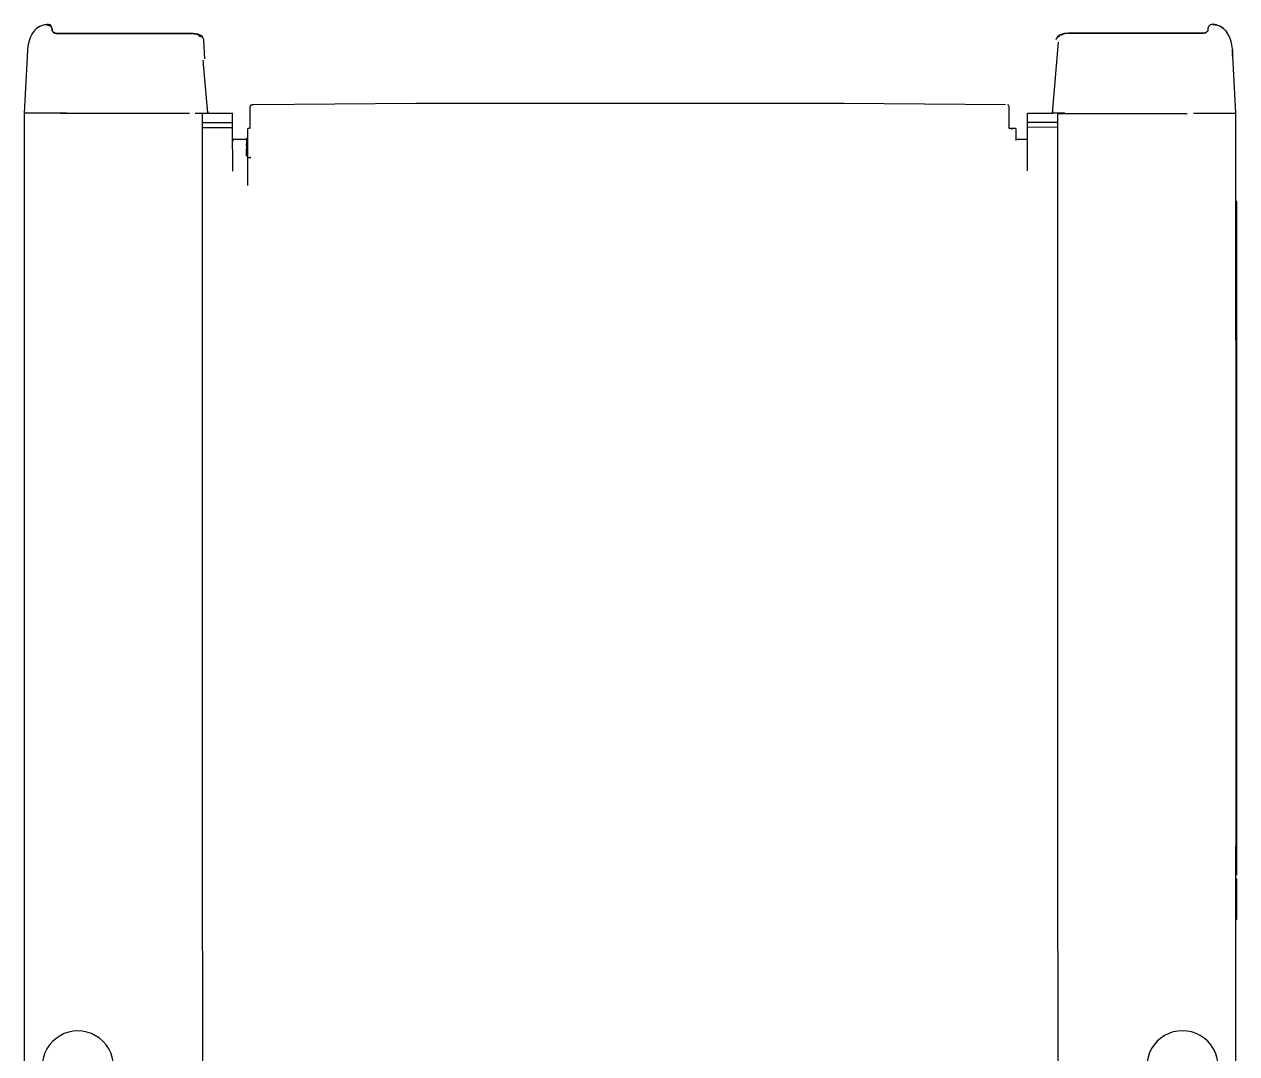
# Model space of a CAD drawing. Extents: x 138 to 1000, y 233 to 2402.
# Drawn here: x 138 to 1000, y 1670 to 2402 of the extents above; entities that cross this region are included whole.
import ezdxf

# ---------------------------------------------------------------- set-up
doc = ezdxf.new("R2010")
doc.units = 0
doc.layers.add('KADRBM', color=7, linetype='CONTINUOUS')

msp = doc.modelspace()

# ---------------------------------------------------------------- linework, layer by layer
at = {"layer": 'KADRBM', "linetype": 'CONTINUOUS'}
for points in [[(144.89, 2397.53), (144.07, 2396.52)], [(146.12, 2398.72), (144.89, 2397.53)], [(147.51, 2399.74), (146.12, 2398.72)], [(147.03, 2399.44), (146.4, 2398.93)], [(148.4, 2400.29), (147.03, 2399.44)], [(149.02, 2400.55), (147.51, 2399.74)], [(149.76, 2400.92), (148.4, 2400.29)], [(151, 2401.34), (149.76, 2400.92)], [(152.32, 2401.52), (150.64, 2401.15)], [(152.38, 2401.67), (151, 2401.34)], [(154.04, 2401.67), (152.32, 2401.52)], [(153.72, 2401.88), (152.38, 2401.67)], [(153.79, 2401.89), (153.72, 2401.88)], [(153.91, 2401.9), (153.8, 2401.87)], [(153.8, 2401.86), (153.86, 2401.88)], [(153.86, 2401.88), (154.04, 2401.67)], [(154.86, 2401.82), (153.91, 2401.9)], [(154.04, 2401.67), (154.07, 2401.28)], [(154.65, 2401.62), (154.04, 2401.67)], [(154.67, 2401.23), (154.07, 2401.28)], [(155.23, 2401.46), (154.65, 2401.62)], [(155.24, 2401.06), (154.67, 2401.23)], [(155.71, 2401.5), (154.86, 2401.82)], [(155.78, 2401.19), (155.23, 2401.46)], [(155.78, 2400.78), (155.24, 2401.06)], [(156.36, 2401.01), (155.71, 2401.5)], [(156.27, 2400.82), (155.78, 2401.19)], [(156.25, 2400.42), (155.78, 2400.78)], [(156.67, 2400.37), (156.27, 2400.82)], [(156.8, 2400.48), (156.36, 2401.01)], [(156.98, 2399.84), (156.67, 2400.37)], [(157.08, 2399.97), (156.8, 2400.48)], [(157.18, 2399.27), (156.98, 2399.84)], [(157.22, 2399.58), (157.08, 2399.97)], [(157.3, 2399.24), (157.22, 2399.58)], [(157.36, 2398.86), (157.3, 2399.24)], [(157.31, 2398.89), (157.37, 2398.72)], [(157.43, 2398.2), (157.36, 2398.86)], [(157.37, 2398.72), (157.43, 2398.21)], [(157.43, 2398.21), (157.5, 2397.31)], [(157.5, 2397.4), (157.43, 2398.2)], [(157.95, 2396.69), (157.64, 2397.08)], [(978.95, 2396.95), (978.57, 2396.51)], [(979.02, 2397.21), (978.7, 2396.8)], [(979.15, 2397.43), (978.95, 2396.95)], [(979.14, 2397.46), (979.02, 2397.21)], [(979.15, 2397.5), (979.14, 2397.46)], [(979.23, 2398.33), (979.15, 2397.43)], [(979.16, 2397.51), (979.15, 2397.41)], [(979.23, 2398.34), (979.16, 2397.51)], [(979.3, 2399), (979.23, 2398.34)], [(979.29, 2398.83), (979.23, 2398.33)], [(979.34, 2399), (979.29, 2398.83)], [(979.34, 2399.31), (979.3, 2399)], [(979.4, 2399.56), (979.34, 2399.31)], [(979.38, 2398.79), (979.47, 2399.39)], [(979.48, 2399.84), (979.4, 2399.56)], [(979.47, 2399.39), (979.68, 2399.96)], [(979.64, 2400.23), (979.48, 2399.84)], [(979.51, 2399), (979.71, 2399.56)], [(979.92, 2400.7), (979.64, 2400.23)], [(979.68, 2399.96), (979.98, 2400.48)], [(980.35, 2401.19), (979.92, 2400.7)], [(979.98, 2400.48), (980.39, 2400.94)], [(980.96, 2401.62), (980.35, 2401.19)], [(981.77, 2401.93), (980.96, 2401.62)], [(982.81, 2402), (981.77, 2401.93)], [(982.79, 2401.99), (982.62, 2401.78)], [(982.62, 2401.78), (984.34, 2401.64)], [(982.85, 2401.97), (982.79, 2401.99)], [(982.86, 2401.99), (982.81, 2402)], [(982.97, 2401.99), (982.86, 2402)], [(984.16, 2401.81), (982.97, 2401.99)], [(985.27, 2401.56), (984.16, 2401.81)], [(984.34, 2401.64), (986.02, 2401.27)], [(986.41, 2401.22), (985.27, 2401.56)], [(986.02, 2401.27), (987.63, 2400.67)], [(987.64, 2400.71), (986.41, 2401.22)], [(987.63, 2400.67), (989.14, 2399.85)], [(988.89, 2400.04), (987.64, 2400.71)], [(990.13, 2399.18), (988.89, 2400.04)], [(989.14, 2399.85), (990.53, 2398.84)], [(990.37, 2398.97), (990.13, 2399.18)], [(990.53, 2398.84), (991.77, 2397.65)], [(991.77, 2397.65), (992.58, 2396.64)], [(140.59, 2388.55), (140.15, 2386.09)], [(141.21, 2390.83), (140.59, 2388.55)], [(142.04, 2392.96), (141.21, 2390.83)], [(143.08, 2394.97), (142.04, 2392.96)], [(144.11, 2396.5), (143.08, 2394.97)], [(144.07, 2396.52), (143.97, 2396.37)], [(157.71, 2396.83), (158.08, 2396.4)], [(158.45, 2396.26), (157.95, 2396.69)], [(158.08, 2396.4), (158.6, 2395.99)], [(159.14, 2395.85), (158.45, 2396.26)], [(158.6, 2395.99), (159.2, 2395.66)], [(159.25, 2395.82), (159.14, 2395.85)], [(159.2, 2395.66), (159.33, 2395.6)], [(159.3, 2395.76), (159.25, 2395.81)], [(159.57, 2395.68), (159.27, 2395.83)], [(159.33, 2395.6), (159.3, 2395.76)], [(159.33, 2395.6), (160.35, 2395.33)], [(160.53, 2395.51), (159.57, 2395.68)], [(160.35, 2395.33), (160.67, 2395.32)], [(160.67, 2395.51), (160.53, 2395.51)], [(256.4, 2395.52), (160.67, 2395.51)], [(160.67, 2395.32), (160.67, 2395.51)], [(160.67, 2395.32), (256.4, 2395.33)], [(256.4, 2395.33), (256.4, 2395.52)], [(257.79, 2395.47), (256.4, 2395.52)], [(256.4, 2395.33), (258.29, 2395.22)], [(259.36, 2395.29), (257.79, 2395.47)], [(258.29, 2395.22), (259.97, 2394.9)], [(260.91, 2394.95), (259.36, 2395.29)], [(259.97, 2394.9), (261.24, 2394.42)], [(262.24, 2394.48), (260.91, 2394.95)], [(261.24, 2394.42), (261.98, 2393.81)], [(261.98, 2393.81), (262.12, 2393.4)], [(262.72, 2393.35), (262.12, 2393.4)], [(263.21, 2393.95), (262.24, 2394.48)], [(263.3, 2393.2), (262.72, 2393.35)], [(263.99, 2393.33), (263.21, 2393.95)], [(263.83, 2392.94), (263.3, 2393.2)], [(264.3, 2392.59), (263.83, 2392.94)], [(264.61, 2392.59), (263.99, 2393.33)], [(264.7, 2392.17), (264.3, 2392.59)], [(265.05, 2391.72), (264.61, 2392.59)], [(265, 2391.68), (264.7, 2392.17)], [(265.2, 2391.15), (265, 2391.68)], [(265.28, 2390.68), (265.05, 2391.72)], [(265.28, 2390.59), (265.2, 2391.15)], [(265.27, 2390.6), (265.28, 2390.68)], [(265.97, 2377.46), (265.28, 2390.59)], [(868.66, 2338.84), (873.02, 2389.32)], [(871.81, 2392.26), (871.46, 2391.3)], [(871.46, 2391.23), (871.66, 2391.77)], [(871.66, 2391.77), (871.96, 2392.25)], [(872.38, 2393.12), (871.81, 2392.26)], [(871.96, 2392.25), (872.35, 2392.68)], [(872.35, 2392.68), (872.83, 2393.03)], [(873.16, 2393.84), (872.38, 2393.12)], [(872.83, 2393.03), (873.36, 2393.28)], [(874.2, 2394.46), (873.16, 2393.84)], [(873.36, 2393.28), (873.94, 2393.44)], [(875.59, 2394.99), (874.2, 2394.46)], [(875.41, 2394.5), (874.68, 2393.89)], [(876.69, 2394.99), (875.41, 2394.5)], [(877.04, 2395.34), (875.59, 2394.99)], [(878.37, 2395.31), (876.69, 2394.99)], [(878.55, 2395.54), (877.04, 2395.34)], [(880.26, 2395.42), (878.37, 2395.31)], [(880.12, 2395.61), (878.55, 2395.54)], [(880.26, 2395.61), (880.12, 2395.61)], [(975.99, 2395.62), (880.26, 2395.61)], [(880.26, 2395.42), (880.26, 2395.61)], [(975.99, 2395.43), (880.26, 2395.42)], [(976.42, 2395.65), (975.99, 2395.64)], [(975.99, 2395.43), (975.99, 2395.62)], [(976.3, 2395.45), (975.99, 2395.43)], [(977.33, 2395.71), (976.3, 2395.45)], [(977.3, 2395.88), (976.42, 2395.65)], [(977.39, 2395.93), (977.3, 2395.88)], [(977.33, 2395.71), (977.36, 2395.87)], [(977.46, 2395.77), (977.33, 2395.71)], [(977.36, 2395.87), (977.4, 2395.92)], [(977.56, 2395.99), (977.4, 2395.93)], [(978.06, 2396.1), (977.46, 2395.77)], [(978.23, 2396.39), (977.56, 2395.99)], [(978.57, 2396.51), (978.06, 2396.1)], [(978.7, 2396.8), (978.23, 2396.39)], [(993, 2396.01), (992.54, 2396.61)], [(992.58, 2396.64), (992.72, 2396.45)], [(994.14, 2394.07), (993, 2396.01)], [(995.08, 2391.98), (994.14, 2394.07)], [(995.81, 2389.73), (995.08, 2391.98)], [(996.35, 2387.26), (995.81, 2389.73)], [(139.92, 2383.6), (137.57, 2338.74)], [(139.95, 2383.47), (139.89, 2382.66)], [(140.15, 2386.09), (139.92, 2383.47)], [(139.96, 2383.59), (139.95, 2383.47)], [(996.68, 2384.52), (996.35, 2387.26)], [(996.77, 2382.78), (996.62, 2379.38)], [(996.71, 2383.58), (996.68, 2384.52)], [(996.7, 2383.71), (996.71, 2383.58)], [(996.71, 2383.58), (996.77, 2382.78)], [(999.1, 2338.86), (996.74, 2383.72)], [(268.01, 2338.76), (264.81, 2376.57)], [(416.03, 2345.58), (300.72, 2344.7)], [(720.13, 2345.62), (416.03, 2345.58)], [(835.44, 2344.77), (720.13, 2345.62)], [(143.28, 2338.74), (137.57, 2338.74)], [(143.28, 2338.74), (137.57, 2338.74)], [(137.57, 2338.74), (137.59, 2223.28)], [(145.31, 2338.74), (143.28, 2338.74)], [(156.7, 2338.74), (145.31, 2338.74)], [(167.63, 2338.74), (156.7, 2338.74)], [(254.97, 2338.55), (163.45, 2338.54)], [(259.15, 2338.76), (268.01, 2338.76)], [(264.45, 1147.46), (264.28, 2338.76)], [(267.94, 2340.03), (268.01, 2340.03)], [(268.01, 2340.03), (268.01, 2338.76)], [(268.01, 2338.76), (285.77, 2338.76)], [(285.77, 2332.25), (285.77, 2338.76)], [(298.19, 2328.1), (298.19, 2343.43)], [(300.72, 2344.7), (299.46, 2344.7)], [(837.98, 2327.9), (837.97, 2343.5)], [(850.9, 2332.33), (850.9, 2338.84)], [(850.9, 2338.84), (868.66, 2338.84)], [(868.66, 2340.11), (868.66, 2338.84)], [(868.73, 2340.11), (868.66, 2340.11)], [(877.52, 2338.84), (868.66, 2338.84)], [(872.39, 2338.84), (872.56, 1147.58)], [(873.02, 2338.64), (964.54, 2338.65)], [(969.04, 2338.86), (979.97, 2338.86)], [(979.97, 2338.86), (991.36, 2338.86)], [(991.36, 2338.86), (993.39, 2338.86)], [(993.39, 2338.86), (999.1, 2338.86)], [(993.39, 2338.86), (999.1, 2338.86)], [(999.12, 2177.35), (999.1, 2338.86)], [(264.28, 2332.25), (285.77, 2332.25)], [(264.28, 2328.62), (285.77, 2328.62)], [(285.77, 2328.62), (285.77, 2332.25)], [(285.78, 2297.58), (285.77, 2328.62)], [(850.9, 2328.7), (850.9, 2332.33)], [(850.9, 2332.33), (872.39, 2332.33)], [(872.39, 2328.71), (850.9, 2328.7)], [(850.9, 2297.66), (850.9, 2328.7)], [(295.66, 2320.01), (285.78, 2320.01)], [(285.78, 2319.75), (285.78, 2318.95)], [(295.66, 2319.58), (295.66, 2320.83)], [(296.55, 2320.83), (295.66, 2320.83)], [(295.66, 2319.58), (296.55, 2319.58)], [(295.66, 2319.58), (295.66, 2319.12)], [(296.55, 2287.28), (296.54, 2327.82)], [(298.19, 2327.82), (296.54, 2327.82)], [(839.62, 2327.9), (837.98, 2327.9)], [(842.79, 2327.9), (840.38, 2327.9)], [(842.79, 2327.9), (842.79, 2319.24)], [(850.9, 2320.09), (842.79, 2320.09)], [(295.66, 2319.12), (295.66, 2319.01)], [(296.55, 2319.12), (295.66, 2319.12)], [(295.66, 2319.01), (296.55, 2319.01)], [(295.66, 2319.01), (295.66, 2316.94)], [(295.66, 2315.85), (295.66, 2316.94)], [(295.66, 2316.94), (296.55, 2316.94)], [(295.66, 2315.85), (295.66, 2313.77)], [(295.66, 2315.85), (296.55, 2315.85)], [(295.66, 2313.77), (296.55, 2313.77)], [(295.66, 2313.77), (295.66, 2313.48)], [(295.66, 2313.48), (296.55, 2313.48)], [(295.66, 2308.54), (295.66, 2313.48)], [(295.66, 2308.54), (296.55, 2308.54)], [(297.37, 2307.55), (297.37, 2306.89)], [(297.37, 2307.55), (297.37, 2307.32)], [(298.19, 2307.55), (298.19, 2307.78)], [(298.19, 2307.55), (298.19, 2306.89)], [(999.74, 2276), (999.36, 2276)], [(999.36, 2275.51), (999.36, 2275.99)], [(999.36, 2275.51), (999.36, 2267.9)], [(999.36, 2275.51), (999.74, 2275.51)], [(999.74, 2267.9), (999.36, 2267.9)], [(999.36, 2267.85), (999.36, 2267.23)], [(999.74, 2275.51), (999.74, 2275.97)], [(999.74, 2267.9), (999.74, 2275.51)], [(999.74, 2267.23), (999.74, 2267.85)], [(999.36, 2267.23), (999.36, 2262.89)], [(999.36, 2267.23), (999.74, 2267.23)], [(999.36, 2262.89), (999.36, 2256.11)], [(999.36, 2262.89), (999.74, 2262.89)], [(999.74, 2262.89), (999.74, 2267.23)], [(999.74, 2256.11), (999.74, 2262.89)], [(999.36, 2256.11), (999.37, 2239.92)], [(999.36, 2256.11), (999.74, 2256.11)], [(999.75, 2239.92), (999.74, 2256.11)], [(999.37, 2239.92), (999.37, 2236.88)], [(999.37, 2239.92), (999.75, 2239.92)], [(999.37, 2214.9), (999.37, 2236.88)], [(999.75, 2236.88), (999.37, 2236.88)], [(999.75, 2236.88), (999.75, 2239.92)], [(999.75, 2214.9), (999.75, 2236.88)], [(137.59, 2223.28), (137.79, 792.81)], [(999.37, 2180.83), (999.37, 2214.9)], [(999.75, 2214.9), (999.37, 2214.9)], [(999.75, 2180.83), (999.75, 2214.9)], [(999.12, 2177.35), (999.38, 2177.35)], [(999.12, 2177.35), (999.17, 1817.49)], [(999.38, 2168.08), (999.37, 2180.83)], [(999.75, 2180.83), (999.37, 2180.83)], [(999.76, 2160.51), (999.75, 2180.83)], [(999.38, 2168.08), (999.38, 2157.46)], [(999.76, 2160.51), (999.38, 2160.51)], [(999.76, 2158.95), (999.38, 2158.95)], [(999.38, 2145.88), (999.38, 2158.81)], [(999.76, 2158.8), (999.76, 2160.51)], [(999.76, 2145.88), (999.76, 2158.81)], [(999.38, 2135.51), (999.38, 2145.88)], [(999.76, 2145.88), (999.38, 2145.88)], [(999.76, 2135.51), (999.76, 2145.88)], [(999.38, 2123.83), (999.38, 2135.51)], [(999.76, 2135.51), (999.38, 2135.51)], [(999.76, 2123.83), (999.76, 2135.51)], [(999.38, 2116.03), (999.38, 2123.83)], [(999.76, 2123.83), (999.38, 2123.83)], [(999.76, 2116.03), (999.76, 2123.83)], [(999.38, 2112.23), (999.38, 2116.03)], [(999.76, 2116.03), (999.38, 2116.03)], [(999.76, 2112.23), (999.76, 2116.03)], [(999.39, 2104.78), (999.38, 2112.23)], [(999.76, 2112.23), (999.38, 2112.23)], [(999.39, 2104.78), (999.39, 2102.81)], [(999.77, 2102.81), (999.76, 2112.23)], [(999.77, 2102.72), (999.39, 2102.72)], [(999.39, 2098.13), (999.39, 2102.63)], [(999.39, 2082.53), (999.39, 2098.13)], [(999.77, 2098.13), (999.39, 2098.13)], [(999.77, 2098.13), (999.77, 2102.63)], [(999.77, 2082.53), (999.77, 2098.13)], [(999.39, 2070.7), (999.39, 2082.53)], [(999.77, 2082.53), (999.39, 2082.53)], [(999.77, 2070.7), (999.77, 2082.53)], [(999.39, 2059.63), (999.39, 2070.7)], [(999.77, 2070.7), (999.39, 2070.7)], [(999.77, 2059.63), (999.77, 2070.7)], [(999.39, 2054.67), (999.39, 2059.63)], [(999.77, 2059.63), (999.39, 2059.63)], [(999.39, 2054.67), (999.41, 1918.95)], [(999.65, 2054.67), (999.39, 2054.67)], [(999.65, 2054.67), (999.66, 1918.95)], [(999.77, 2054.79), (999.77, 2059.63)], [(999.77, 2051.23), (999.65, 2051.23)], [(999.77, 2042.86), (999.65, 2042.86)], [(999.77, 2038.32), (999.65, 2038.32)], [(999.65, 2037.95), (999.77, 2037.95)], [(999.77, 2038.32), (999.77, 2042.86)], [(999.4, 2020.23), (999.4, 2020.63)], [(999.41, 1918.95), (999.41, 1917.46)], [(999.66, 1918.95), (999.41, 1918.95)], [(999.41, 1917.46), (999.41, 1915.83)], [(999.66, 1917.02), (999.41, 1917.02)], [(999.41, 1915.83), (999.41, 1908.56)], [(999.66, 1915.83), (999.41, 1915.83)], [(999.66, 1918.95), (999.66, 1917.02)], [(999.66, 1917.02), (999.66, 1915.83)], [(999.66, 1915.83), (999.67, 1908.56)], [(999.41, 1911.67), (999.41, 1903.08)], [(999.67, 1911.67), (999.67, 1903.08)], [(999.41, 1903.08), (999.42, 1862.8)], [(999.67, 1903.08), (999.41, 1903.08)], [(999.67, 1903.08), (999.67, 1862.8)], [(999.42, 1862.8), (999.42, 1856.93)], [(999.67, 1862.8), (999.42, 1862.8)], [(999.67, 1862.8), (999.67, 1856.93)], [(999.42, 1856.93), (999.42, 1820.15)], [(999.67, 1856.93), (999.42, 1856.93)], [(999.67, 1856.93), (999.68, 1820.15)], [(999.42, 1820.15), (999.43, 1808.15)], [(999.68, 1820.15), (999.42, 1820.15)], [(999.68, 1820.15), (999.68, 1808.15)], [(999.17, 1817.49), (999.43, 1817.49)], [(999.31, 793.64), (999.17, 1817.49)], [(999.68, 1808.15), (999.43, 1808.15)], [(999.43, 1808.15), (999.43, 1797.59)], [(999.68, 1808.15), (999.68, 1797.59)], [(999.43, 1797.59), (999.43, 1797)], [(999.68, 1797.59), (999.43, 1797.59)], [(999.43, 1794.33), (999.43, 1794.32)], [(999.68, 1794.33), (999.43, 1794.33)], [(999.43, 1794.32), (999.43, 1765.38)], [(999.68, 1797.59), (999.68, 1797)], [(999.68, 1794.33), (999.68, 1794.32)], [(999.68, 1794.32), (999.69, 1765.38)], [(999.69, 1765.38), (999.43, 1765.38)]]:
    msp.add_lwpolyline(points, dxfattribs=at)
for points in [[(299.46, 2344.7, 0.414086), (298.19, 2343.43)], [(837.97, 2343.5, 0.414086), (836.71, 2344.77)], [(840.38, 2327.9, 0.414329), (839.62, 2327.14)], [(201.02, 1660.85, 1), (150.34, 1660.84)], [(986.52, 1660.96, 1), (935.84, 1660.95)]]:
    msp.add_lwpolyline(points, format="xyb", dxfattribs=at)

doc.saveas('drawing.dxf')
